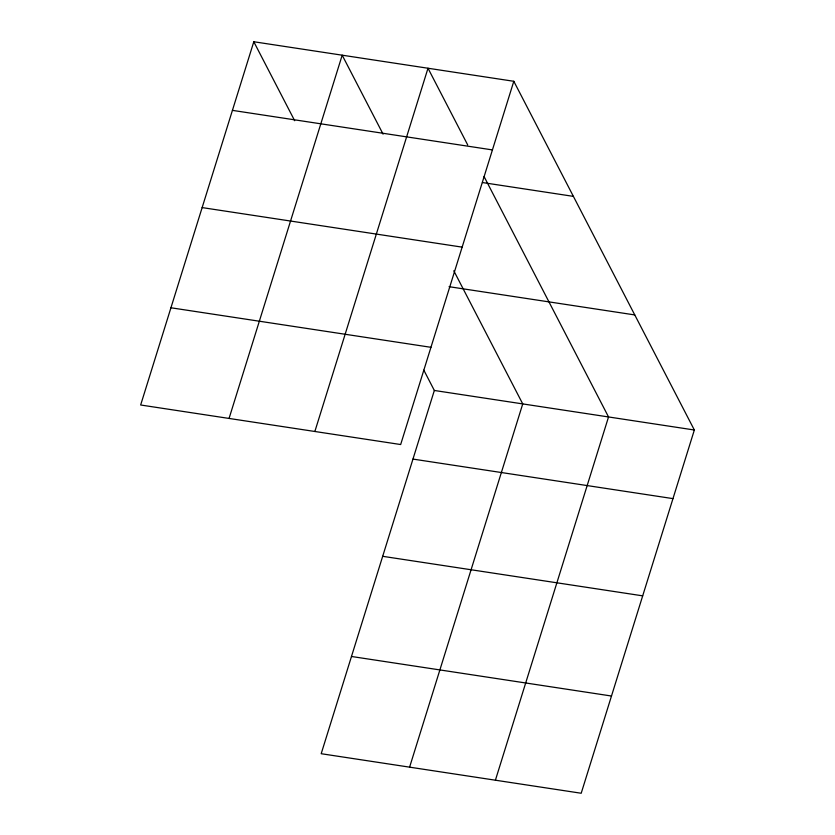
<?xml version="1.0" encoding="UTF-8"?>
<svg xmlns="http://www.w3.org/2000/svg" width="835" height="835" viewBox="0 0 835 835"><rect width="100%" height="100%" fill="white"/><g stroke="black" fill="none" stroke-linecap="round" stroke-linejoin="round"><path stroke-width="1.25" d="M253.798 41.75L140.656 404.996L400.664 444.533L513.807 81.287L253.798 41.75L294.682 120.72M229.061 418.439L342.193 55.194L383.088 134.164M314.858 431.486L428 68.24L467.715 144.956M423.825 370.155L434.336 390.467L321.193 753.713L581.202 793.25L694.344 430.004L513.807 81.287M409.599 767.156L522.741 403.91L453.802 270.77M495.405 780.203L608.538 416.957L484.07 176.55M232.422 110.366L492.431 149.914M482.453 182.541L573.384 196.371M202.143 207.591L462.152 247.139M449.063 286.687L634.767 314.931M170.935 307.771L430.943 347.308M434.336 390.467L694.344 430.004M412.96 459.083L672.968 498.62M382.68 556.308L642.689 595.846M351.483 656.477L611.491 696.025"/></g></svg>
